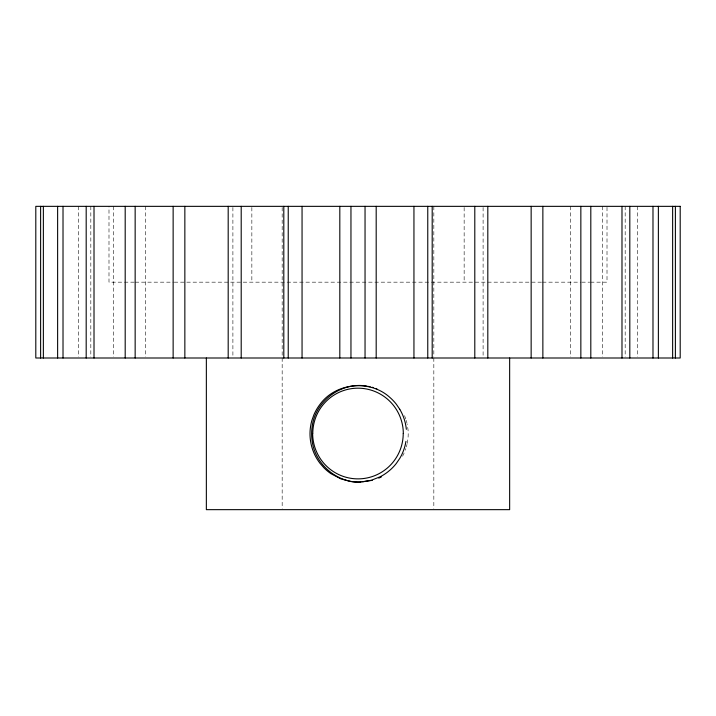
<?xml version="1.0" encoding="UTF-8"?>
<svg xmlns="http://www.w3.org/2000/svg" width="716" height="716" viewBox="0 0 716 716"><rect width="100%" height="100%" fill="white"/><g stroke="black" fill="none" stroke-linecap="round" stroke-linejoin="round"><path stroke-width="0.54" stroke-dasharray="3.58 2.69" d="M407.198 443.401L407.977 438.407A35.648 26.743 -90 0 0 407.986 429.323L407.216 424.337M406.339 446.954L407.01 444.394M405.283 450.212L405.811 448.583M402.571 456.244L404.146 453.031M134.259 282.167L108.993 282.167L108.993 206.342M135.243 282.167L173.487 282.167M174.23 282.167L541.77 282.167M542.513 282.167L580.757 282.167M581.741 282.167L589.724 282.167M590.503 282.167L607.007 282.167L607.007 206.342M404.558 415.638L405.945 419.442M406.258 420.399L407.019 423.344M637.321 206.342L637.321 356.881M625.175 206.342L625.175 356.881M602.577 206.342L602.577 356.881M570.571 206.342L570.571 356.881M483.103 207.452L483.103 356.881M464.147 207.452L464.147 282.167M433.833 206.342L433.833 356.881M433.833 358L433.833 508.548M282.167 207.452L282.167 356.881M282.167 358L282.167 508.548M251.853 207.452L251.853 282.167M232.897 207.452L232.897 356.881M145.429 206.342L145.429 356.881M113.423 206.342L113.423 356.881M90.825 206.342L90.825 356.881M78.679 206.342L78.679 356.881"/><path stroke-width="1.07" d="M378.764 478.127L381.431 476.883M372.213 480.382L359.593 482.056A48.249 48.24 -90 0 1 350.536 481.483L340.834 478.852L331.007 473.715A48.939 47.891 -90 0 1 324.035 467.924L320.052 463.377A47.945 46.2 -90 0 1 313.93 452.96L312.829 450.14A46.093 43.551 -90 0 1 311.908 420.328L313.966 414.636A47.945 46.209 90 0 1 320.097 404.227C335.992 382.469 370.432 379.364 390.13 397.657A48.912 47.605 90 0 1 396.369 404.289L399.788 409.301M362.627 481.868L371.559 480.176L380.026 476.838A49.252 48.554 90 0 0 387.723 471.978L390.068 470.045A48.921 47.614 90 0 0 396.324 463.431L399.752 458.428A46.782 44.759 -90 0 0 405.936 441.414M361.052 482.056C337.505 483.3 315.309 464.657 312.194 441.342A38.87 30.707 -90 0 1 312.203 426.244C315.514 400.727 341.818 381.431 367.165 386.175M368.167 386.371L370.154 386.747M372.213 387.275L373.099 387.508M375.998 388.439L376.858 388.788M312.65 433.529L312.677 434.952A45.484 45.269 81.2 0 0 358.725 478.87A45.484 45.269 81.2 0 0 403.224 433.529M675.385 206.342L675.385 358M672.637 206.342L672.637 358M658.371 206.342L658.371 358M652.983 206.342L652.983 358M629.812 206.342L629.812 358M621.989 206.342L621.989 358M590.807 206.342L590.807 358M580.846 206.342L580.846 358M542.862 206.342L542.862 358M531.147 206.342L531.147 358M509.649 358L509.649 509.658L206.351 509.658L206.351 358M487.811 206.342L487.811 358M474.798 206.342L474.798 358M432.195 206.342L432.195 358M427.765 206.342L427.765 358M413.946 206.342L413.946 358M376.186 206.342L376.186 358M365.044 206.342L365.044 358M350.956 206.342L350.956 358M339.814 206.342L339.814 358M302.054 206.342L302.054 358M288.235 206.342L288.235 358M283.805 206.342L283.805 358M241.203 206.342L241.203 358M228.189 206.342L228.189 358M184.853 206.342L184.853 358M173.138 206.342L173.138 358M135.154 206.342L135.154 358M125.193 206.342L125.193 358M94.011 206.342L94.011 358M86.189 206.342L86.189 358M63.017 206.342L63.017 358M57.629 206.342L57.629 358M43.363 206.342L43.363 358M40.615 206.342L40.615 358M399.779 409.31A46.656 44.643 90 0 1 406.33 429.323M312.776 433.529A45.484 45.269 81.2 0 1 357.991 388.179A45.484 45.269 81.2 0 1 403.323 433.529M680.2 206.342L35.8 206.342L35.8 358L680.2 358L680.2 206.342"/></g></svg>
